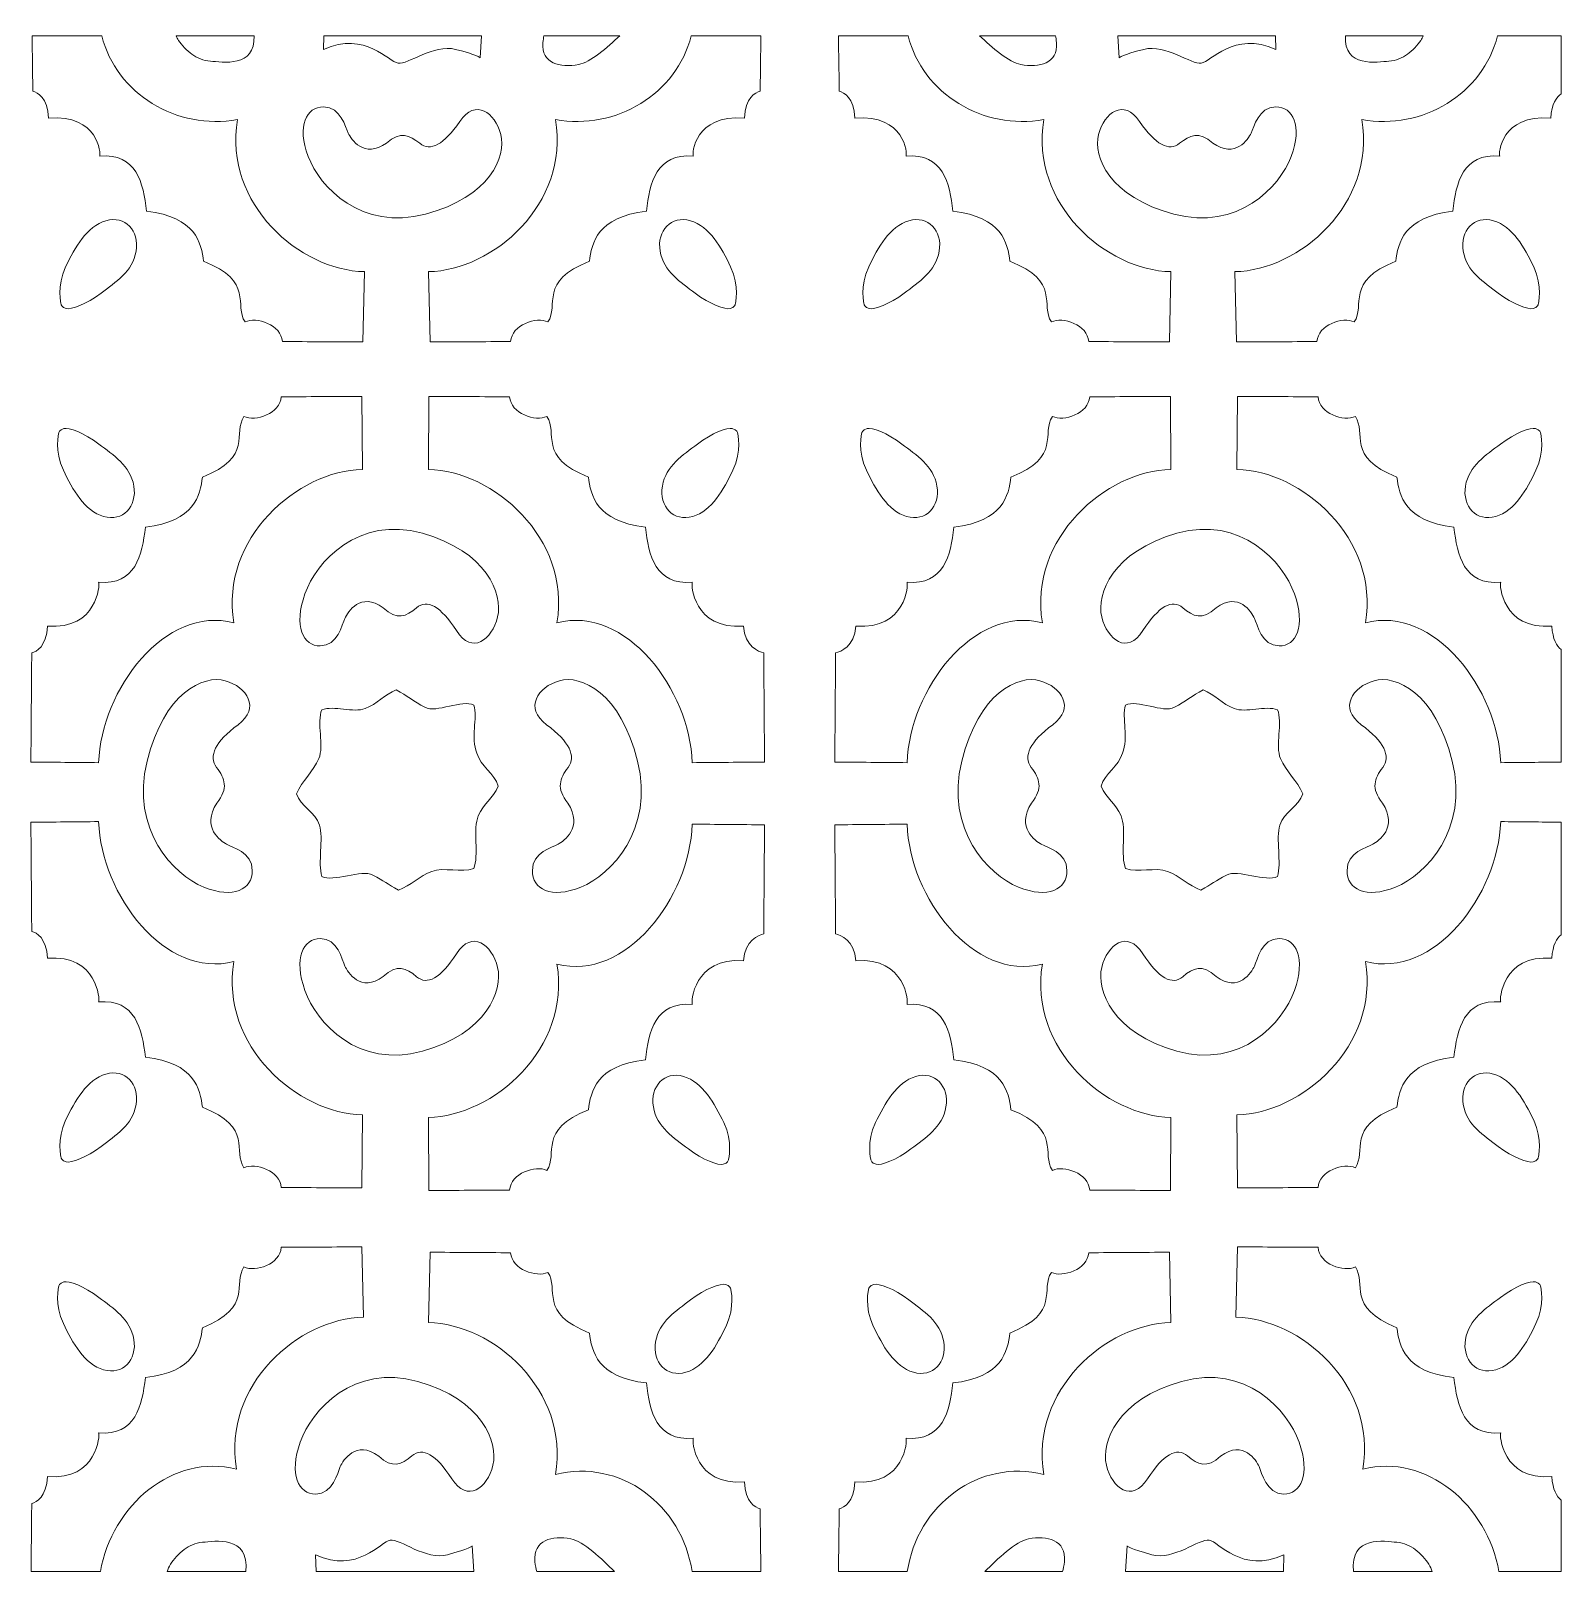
# Model space of a CAD drawing. Header units: millimetres. Extents: x -1200 to 1200, y -592 to 594.
# Drawn here: x 24 to 1200, y -592 to 594 of the extents above; entities that cross this region are included whole.
import ezdxf

# ---------------------------------------------------------------- set-up
doc = ezdxf.new("R2010")
doc.units = ezdxf.units.MM
doc.header["$MEASUREMENT"] = 0
doc.layers.add('Layer 1', color=7, linetype='Continuous')

msp = doc.modelspace()

# ---------------------------------------------------------------- linework, layer by layer
at = {"layer": 'Layer 1', "color": 250, "lineweight": 20}
for points, knots in [([(249.1773, 579.5427), (281.5058, 593.7369), (299.2542, 569.9518), (306.5689, 568.851), (313.8837, 567.7503), (333.855, 583.8173), (350.6464, 579.5427), (367.4379, 575.266), (369.5368, 573.1277), (369.5368, 573.1277), (369.5368, 573.1277), (370.718, 589.9734), (370.718, 589.9734), (370.718, 589.9734), (249.4969, 589.9734), (249.4969, 589.9734), (249.4969, 589.9734), (249.1773, 579.5427), (249.1773, 579.5427)], [0, 0, 0, 0, 0.166666667, 0.166666667, 0.166666667, 0.333333333, 0.333333333, 0.333333333, 0.5, 0.5, 0.5, 0.666666667, 0.666666667, 0.666666667, 0.833333333, 0.833333333, 0.833333333, 1, 1, 1, 1]), ([(980.8683, 579.5427), (948.5399, 593.7369), (930.7913, 569.9518), (923.4765, 568.851), (916.1618, 567.7503), (896.1905, 583.8173), (879.3991, 579.5427), (862.6077, 575.266), (860.5087, 573.1277), (860.5087, 573.1277), (860.5087, 573.1277), (859.3275, 589.9734), (859.3275, 589.9734), (859.3275, 589.9734), (980.5487, 589.9734), (980.5487, 589.9734), (980.5487, 589.9734), (980.8683, 579.5427), (980.8683, 579.5427)], [0, 0, 0, 0, 0.166666667, 0.166666667, 0.166666667, 0.333333333, 0.333333333, 0.333333333, 0.5, 0.5, 0.5, 0.666666667, 0.666666667, 0.666666667, 0.833333333, 0.833333333, 0.833333333, 1, 1, 1, 1]), ([(25.3854, 589.9734), (25.5799, 574.0919), (25.7731, 566.1271), (25.9664, 547.3595), (29.6724, 546.4384), (37.2504, 542.5356), (38.0262, 526.7361), (76.4932, 529.818), (78.4033, 498.8827), (77.3053, 497.5736), (105.7809, 499.9489), (110.791, 476.85), (113.2483, 455.1156), (151.2044, 450.8756), (155.406, 430.6014), (157.097, 416.7544), (196.3819, 401.1223), (180.2347, 383.011), (189.0137, 370.1279), (197.6401, 374.3474), (216.9156, 367.9242), (217.6361, 355.0065), (237.5159, 355.0065), (259.6928, 354.7022), (279.5726, 354.7022), (279.5726, 354.7022), (280.7183, 408.73), (280.7183, 408.73), (231.3164, 409.6389), (172.2661, 460.4419), (183.2106, 525.5495), (136.6454, 517.2133), (89.9675, 545.3534), (78.9392, 589.9734), (78.9392, 589.9734), (25.3854, 589.9734), (25.3854, 589.9734)], [0, 0, 0, 0, 0.083333333, 0.083333333, 0.083333333, 0.166666667, 0.166666667, 0.166666667, 0.25, 0.25, 0.25, 0.333333333, 0.333333333, 0.333333333, 0.416666667, 0.416666667, 0.416666667, 0.5, 0.5, 0.5, 0.583333333, 0.583333333, 0.583333333, 0.666666667, 0.666666667, 0.666666667, 0.75, 0.75, 0.75, 0.833333333, 0.833333333, 0.833333333, 0.916666667, 0.916666667, 0.916666667, 1, 1, 1, 1]), ([(135.9454, 589.9734), (136.4415, 588.8228), (137.0612, 587.6341), (137.835, 586.4396), (140.115, 582.9166), (144.3681, 578.5092), (148.2133, 575.7215), (152.0604, 572.9337), (156.7633, 570.9097), (162.4482, 570.4625), (171.035, 569.7874), (197.3348, 565.2276), (195.8579, 589.9734), (195.8579, 589.9734), (135.9454, 589.9734), (135.9454, 589.9734)], [0, 0, 0, 0, 0.2, 0.2, 0.2, 0.4, 0.4, 0.4, 0.6, 0.6, 0.6, 0.8, 0.8, 0.8, 1, 1, 1, 1]), ([(585.2456, 589.9734), (585.0511, 574.0919), (584.8577, 566.1271), (584.6645, 547.3595), (580.9585, 546.4384), (573.3807, 542.5356), (572.6048, 526.7361), (534.1378, 529.818), (532.2276, 498.8827), (533.3257, 497.5736), (504.85, 499.9489), (499.84, 476.85), (497.3826, 455.1156), (459.4266, 450.8756), (455.2249, 430.6014), (453.534, 416.7544), (414.2491, 401.1223), (430.3961, 383.011), (421.6172, 370.1279), (412.9909, 374.3474), (393.7155, 367.9242), (392.9948, 355.0065), (373.115, 355.0065), (350.9381, 354.7022), (331.0583, 354.7022), (331.0583, 354.7022), (329.9126, 408.73), (329.9126, 408.73), (379.3147, 409.6389), (438.3649, 460.4419), (427.4202, 525.5495), (473.9857, 517.2133), (520.6634, 545.3534), (531.6918, 589.9734), (531.6918, 589.9734), (585.2456, 589.9734), (585.2456, 589.9734)], [0, 0, 0, 0, 0.083333333, 0.083333333, 0.083333333, 0.166666667, 0.166666667, 0.166666667, 0.25, 0.25, 0.25, 0.333333333, 0.333333333, 0.333333333, 0.416666667, 0.416666667, 0.416666667, 0.5, 0.5, 0.5, 0.583333333, 0.583333333, 0.583333333, 0.666666667, 0.666666667, 0.666666667, 0.75, 0.75, 0.75, 0.833333333, 0.833333333, 0.833333333, 0.916666667, 0.916666667, 0.916666667, 1, 1, 1, 1]), ([(476.7812, 589.9734), (467.5566, 581.1269), (454.0252, 569.4838), (445.2603, 567.9156), (430.888, 565.3444), (416.3023, 568.5835), (417.7722, 584.7179), (417.9552, 586.7266), (418.2327, 588.4663), (418.5778, 589.9734), (418.5778, 589.9734), (476.7812, 589.9734), (476.7812, 589.9734)], [0, 0, 0, 0, 0.25, 0.25, 0.25, 0.5, 0.5, 0.5, 0.75, 0.75, 0.75, 1, 1, 1, 1]), ([(644.7999, 589.9734), (644.9944, 574.0919), (645.1877, 566.1271), (645.3809, 547.3595), (649.0869, 546.4384), (656.6648, 542.5356), (657.4408, 526.7361), (695.9077, 529.818), (697.818, 498.8827), (696.7198, 497.5736), (725.1955, 499.9489), (730.2055, 476.85), (732.6628, 455.1156), (770.6189, 450.8756), (774.8206, 430.6014), (776.5115, 416.7544), (815.7964, 401.1223), (799.6493, 383.011), (808.4282, 370.1279), (817.0546, 374.3474), (836.3301, 367.9242), (837.0507, 355.0065), (856.9304, 355.0065), (879.1073, 354.7022), (898.9871, 354.7022), (898.9871, 354.7022), (900.1328, 408.73), (900.1328, 408.73), (850.7309, 409.6389), (791.6807, 460.4419), (802.6252, 525.5495), (756.0598, 517.2133), (709.3821, 545.3534), (698.3537, 589.9734), (698.3537, 589.9734), (644.7999, 589.9734), (644.7999, 589.9734)], [0, 0, 0, 0, 0.083333333, 0.083333333, 0.083333333, 0.166666667, 0.166666667, 0.166666667, 0.25, 0.25, 0.25, 0.333333333, 0.333333333, 0.333333333, 0.416666667, 0.416666667, 0.416666667, 0.5, 0.5, 0.5, 0.583333333, 0.583333333, 0.583333333, 0.666666667, 0.666666667, 0.666666667, 0.75, 0.75, 0.75, 0.833333333, 0.833333333, 0.833333333, 0.916666667, 0.916666667, 0.916666667, 1, 1, 1, 1]), ([(753.2643, 589.9734), (762.4889, 581.1269), (776.0203, 569.4838), (784.7853, 567.9156), (799.1575, 565.3444), (813.7432, 568.5835), (812.2734, 584.7179), (812.0904, 586.7266), (811.8129, 588.4663), (811.4678, 589.9734), (811.4678, 589.9734), (753.2643, 589.9734), (753.2643, 589.9734)], [0, 0, 0, 0, 0.25, 0.25, 0.25, 0.5, 0.5, 0.5, 0.75, 0.75, 0.75, 1, 1, 1, 1]), ([(1199.95, 545.4585), (1196.412, 542.9893), (1192.5606, 537.758), (1192.0192, 526.7361), (1153.5522, 529.818), (1151.6421, 498.8827), (1152.7401, 497.5736), (1124.2645, 499.9489), (1119.2546, 476.85), (1116.7973, 455.1156), (1078.8412, 450.8756), (1074.6394, 430.6014), (1072.9484, 416.7544), (1033.6637, 401.1223), (1049.8107, 383.011), (1041.0318, 370.1279), (1032.4055, 374.3474), (1013.1299, 367.9242), (1012.4094, 355.0065), (992.5297, 355.0065), (970.3526, 354.7022), (950.4728, 354.7022), (950.4728, 354.7022), (949.3271, 408.73), (949.3271, 408.73), (998.7292, 409.6389), (1057.7794, 460.4419), (1046.8348, 525.5495), (1093.4002, 517.2133), (1140.078, 545.3534), (1151.1062, 589.9734), (1151.1062, 589.9734), (1199.95, 589.9734), (1199.95, 589.9734), (1199.95, 589.9734), (1199.95, 545.4585), (1199.95, 545.4585)], [0, 0, 0, 0, 0.083333333, 0.083333333, 0.083333333, 0.166666667, 0.166666667, 0.166666667, 0.25, 0.25, 0.25, 0.333333333, 0.333333333, 0.333333333, 0.416666667, 0.416666667, 0.416666667, 0.5, 0.5, 0.5, 0.583333333, 0.583333333, 0.583333333, 0.666666667, 0.666666667, 0.666666667, 0.75, 0.75, 0.75, 0.833333333, 0.833333333, 0.833333333, 0.916666667, 0.916666667, 0.916666667, 1, 1, 1, 1]), ([(1094.1002, 589.9734), (1093.604, 588.8228), (1092.9844, 587.6341), (1092.2106, 586.4396), (1089.9306, 582.9166), (1085.6775, 578.5092), (1081.8323, 575.7215), (1077.9852, 572.9337), (1073.2821, 570.9097), (1067.5973, 570.4625), (1059.0105, 569.7874), (1032.7106, 565.2276), (1034.1876, 589.9734), (1034.1876, 589.9734), (1094.1002, 589.9734), (1094.1002, 589.9734)], [0, 0, 0, 0, 0.2, 0.2, 0.2, 0.4, 0.4, 0.4, 0.6, 0.6, 0.6, 0.8, 0.8, 0.8, 1, 1, 1, 1]), ([(268.2163, 515.1561), (266.0202, 519.6308), (262.6268, 535.2138), (249.3202, 535.2914), (236.0136, 535.3691), (228.6855, 520.7501), (237.4701, 497.2571), (246.2548, 473.7661), (278.4345, 439.843), (327.7184, 452.9548), (377.0022, 466.0686), (389.8741, 497.3346), (385.4818, 514.1144), (381.0894, 530.8942), (365.9432, 542.0025), (353.8663, 524.1056), (341.7894, 506.2065), (331.3176, 500.8475), (323.2727, 507.3258), (315.2278, 513.804), (308.2351, 516.8491), (297.7119, 507.5361), (280.1427, 495.231), (270.4125, 510.6814), (268.2163, 515.1561)], [0, 0, 0, 0, 0.125, 0.125, 0.125, 0.25, 0.25, 0.25, 0.375, 0.375, 0.375, 0.5, 0.5, 0.5, 0.625, 0.625, 0.625, 0.75, 0.75, 0.75, 0.875, 0.875, 0.875, 1, 1, 1, 1]), ([(961.8291, 515.1561), (964.0254, 519.6308), (967.4187, 535.2138), (980.7252, 535.2914), (994.0318, 535.3691), (1001.3599, 520.7501), (992.5753, 497.2571), (983.7907, 473.7661), (951.6109, 439.843), (902.3272, 452.9548), (853.0432, 466.0686), (840.1715, 497.3346), (844.5636, 514.1144), (848.956, 530.8942), (864.1022, 542.0025), (876.1791, 524.1056), (888.2562, 506.2065), (898.728, 500.8475), (906.7729, 507.3258), (914.8178, 513.804), (921.8104, 516.8491), (932.3336, 507.5361), (949.9029, 495.231), (959.633, 510.6814), (961.8291, 515.1561)], [0, 0, 0, 0, 0.125, 0.125, 0.125, 0.25, 0.25, 0.25, 0.375, 0.375, 0.375, 0.5, 0.5, 0.5, 0.625, 0.625, 0.625, 0.75, 0.75, 0.75, 0.875, 0.875, 0.875, 1, 1, 1, 1]), ([(47.6095, 383.7196), (47.6095, 383.7196), (44.0409, 397.5789), (51.1783, 412.394), (58.3159, 427.2091), (67.3311, 443.5784), (82.0523, 447.8795), (96.7734, 452.1807), (107.9961, 440.28), (105.3196, 424.5092), (102.6431, 408.7382), (89.5539, 400.7956), (78.4014, 392.1933), (67.2492, 383.591), (55.1932, 379.4185), (51.6244, 380.3743), (48.0557, 381.3301), (47.6095, 383.7196), (47.6095, 383.7196)], [0, 0, 0, 0, 0.166666667, 0.166666667, 0.166666667, 0.333333333, 0.333333333, 0.333333333, 0.5, 0.5, 0.5, 0.666666667, 0.666666667, 0.666666667, 0.833333333, 0.833333333, 0.833333333, 1, 1, 1, 1]), ([(565.5434, 383.7196), (565.5434, 383.7196), (569.1122, 397.5789), (561.9748, 412.394), (554.8373, 427.2091), (545.822, 443.5784), (531.1008, 447.8795), (516.3798, 452.1807), (505.1568, 440.28), (507.8335, 424.5092), (510.51, 408.7382), (523.5993, 400.7956), (534.7515, 392.1933), (545.904, 383.591), (557.96, 379.4185), (561.5287, 380.3743), (565.0975, 381.3301), (565.5434, 383.7196), (565.5434, 383.7196)], [0, 0, 0, 0, 0.166666667, 0.166666667, 0.166666667, 0.333333333, 0.333333333, 0.333333333, 0.5, 0.5, 0.5, 0.666666667, 0.666666667, 0.666666667, 0.833333333, 0.833333333, 0.833333333, 1, 1, 1, 1]), ([(664.502, 383.7196), (664.502, 383.7196), (660.9333, 397.5789), (668.0708, 412.394), (675.2082, 427.2091), (684.2235, 443.5784), (698.9446, 447.8795), (713.6656, 452.1807), (724.8886, 440.28), (722.2121, 424.5092), (719.5354, 408.7382), (706.4462, 400.7956), (695.2939, 392.1933), (684.1415, 383.591), (672.0856, 379.4185), (668.5169, 380.3743), (664.9481, 381.3301), (664.502, 383.7196), (664.502, 383.7196)], [0, 0, 0, 0, 0.166666667, 0.166666667, 0.166666667, 0.333333333, 0.333333333, 0.333333333, 0.5, 0.5, 0.5, 0.666666667, 0.666666667, 0.666666667, 0.833333333, 0.833333333, 0.833333333, 1, 1, 1, 1]), ([(1182.4359, 383.7196), (1182.4359, 383.7196), (1186.0047, 397.5789), (1178.8671, 412.394), (1171.7296, 427.2091), (1162.7144, 443.5784), (1147.9933, 447.8795), (1133.2722, 452.1807), (1122.0493, 440.28), (1124.7258, 424.5092), (1127.4024, 408.7382), (1140.4917, 400.7956), (1151.644, 392.1933), (1162.7963, 383.591), (1174.8522, 379.4185), (1178.421, 380.3743), (1181.9898, 381.3301), (1182.4359, 383.7196), (1182.4359, 383.7196)], [0, 0, 0, 0, 0.166666667, 0.166666667, 0.166666667, 0.333333333, 0.333333333, 0.333333333, 0.5, 0.5, 0.5, 0.666666667, 0.666666667, 0.666666667, 0.833333333, 0.833333333, 0.833333333, 1, 1, 1, 1]), ([(24.4565, 31.9584), (24.6815, 53.6152), (24.9045, 94.1699), (25.1277, 115.8289), (28.8337, 116.75), (36.4114, 120.6528), (37.1875, 136.4523), (75.6544, 133.3704), (77.5646, 168.7334), (76.4666, 170.0426), (104.9422, 167.6674), (109.9521, 190.7661), (112.4096, 212.5006), (150.3655, 216.7405), (154.5673, 237.0148), (156.2583, 250.8618), (195.543, 266.4938), (179.396, 284.6052), (188.1748, 297.4883), (196.8012, 293.2688), (216.0766, 299.6919), (216.7972, 312.6097), (236.677, 312.6097), (258.8541, 312.914), (278.7339, 312.914), (278.7339, 312.914), (279.1056, 256.7866), (279.1056, 256.7866), (229.7036, 255.8778), (169.4676, 204.025), (180.4121, 138.9174), (127.5004, 152.7543), (78.5521, 87.7692), (76.4666, 31.4723), (59.1299, 31.6336), (41.7932, 31.795), (24.4565, 31.9584)], [0, 0, 0, 0, 0.083333333, 0.083333333, 0.083333333, 0.166666667, 0.166666667, 0.166666667, 0.25, 0.25, 0.25, 0.333333333, 0.333333333, 0.333333333, 0.416666667, 0.416666667, 0.416666667, 0.5, 0.5, 0.5, 0.583333333, 0.583333333, 0.583333333, 0.666666667, 0.666666667, 0.666666667, 0.75, 0.75, 0.75, 0.833333333, 0.833333333, 0.833333333, 0.916666667, 0.916666667, 0.916666667, 1, 1, 1, 1]), ([(588.0656, 31.9584), (587.8406, 53.6152), (587.6176, 94.1699), (587.3945, 115.8289), (583.6884, 116.75), (572.6067, 120.6528), (571.8307, 136.4523), (533.3638, 133.3704), (531.4536, 168.7334), (532.5516, 170.0426), (504.0761, 167.6674), (499.066, 190.7661), (496.6086, 212.5006), (458.6525, 216.7405), (454.4509, 237.0148), (452.7599, 250.8618), (413.4752, 266.4938), (429.6222, 284.6052), (420.8433, 297.4883), (412.2168, 293.2688), (392.9414, 299.6919), (392.2208, 312.6097), (372.341, 312.6097), (350.1641, 312.914), (330.2844, 312.914), (330.2844, 312.914), (329.9126, 256.7866), (329.9126, 256.7866), (379.3147, 255.8778), (439.5507, 204.025), (428.6061, 138.9174), (481.5177, 152.7543), (530.466, 87.7692), (532.5516, 31.4723), (549.8883, 31.6336), (570.7289, 31.795), (588.0656, 31.9584)], [0, 0, 0, 0, 0.083333333, 0.083333333, 0.083333333, 0.166666667, 0.166666667, 0.166666667, 0.25, 0.25, 0.25, 0.333333333, 0.333333333, 0.333333333, 0.416666667, 0.416666667, 0.416666667, 0.5, 0.5, 0.5, 0.583333333, 0.583333333, 0.583333333, 0.666666667, 0.666666667, 0.666666667, 0.75, 0.75, 0.75, 0.833333333, 0.833333333, 0.833333333, 0.916666667, 0.916666667, 0.916666667, 1, 1, 1, 1]), ([(641.98, 31.9584), (642.205, 53.6152), (642.428, 94.1699), (642.651, 115.8289), (646.357, 116.75), (657.4388, 120.6528), (658.2147, 136.4523), (696.6818, 133.3704), (698.5919, 168.7334), (697.4939, 170.0426), (725.9696, 167.6674), (730.9795, 190.7661), (733.4368, 212.5006), (771.3929, 216.7405), (775.5947, 237.0148), (777.2856, 250.8618), (816.5704, 266.4938), (800.4234, 284.6052), (809.2022, 297.4883), (817.8286, 293.2688), (837.1041, 299.6919), (837.8246, 312.6097), (857.7044, 312.6097), (879.8814, 312.914), (899.7612, 312.914), (899.7612, 312.914), (900.1328, 256.7866), (900.1328, 256.7866), (850.7309, 255.8778), (790.4949, 204.025), (801.4394, 138.9174), (748.5277, 152.7543), (699.5794, 87.7692), (697.4939, 31.4723), (680.1571, 31.6336), (659.3166, 31.795), (641.98, 31.9584)], [0, 0, 0, 0, 0.083333333, 0.083333333, 0.083333333, 0.166666667, 0.166666667, 0.166666667, 0.25, 0.25, 0.25, 0.333333333, 0.333333333, 0.333333333, 0.416666667, 0.416666667, 0.416666667, 0.5, 0.5, 0.5, 0.583333333, 0.583333333, 0.583333333, 0.666666667, 0.666666667, 0.666666667, 0.75, 0.75, 0.75, 0.833333333, 0.833333333, 0.833333333, 0.916666667, 0.916666667, 0.916666667, 1, 1, 1, 1]), ([(1199.95, 118.3649), (1196.6655, 121.0576), (1193.3568, 126.2973), (1192.8582, 136.4523), (1154.3911, 133.3704), (1152.481, 168.7334), (1153.579, 170.0426), (1125.1033, 167.6674), (1120.0933, 190.7661), (1117.636, 212.5006), (1079.6799, 216.7405), (1075.4783, 237.0148), (1073.7874, 250.8618), (1034.5024, 266.4938), (1050.6495, 284.6052), (1041.8706, 297.4883), (1033.2442, 293.2688), (1013.9688, 299.6919), (1013.2482, 312.6097), (993.3684, 312.6097), (971.1915, 312.914), (951.3117, 312.914), (951.3117, 312.914), (950.94, 256.7866), (950.94, 256.7866), (1000.3419, 255.8778), (1060.5779, 204.025), (1049.6334, 138.9174), (1102.5451, 152.7543), (1151.4934, 87.7692), (1153.579, 31.4723), (1169.036, 31.6161), (1184.493, 31.7601), (1199.95, 31.9054), (1199.95, 31.9054), (1199.95, 118.3649), (1199.95, 118.3649)], [0, 0, 0, 0, 0.083333333, 0.083333333, 0.083333333, 0.166666667, 0.166666667, 0.166666667, 0.25, 0.25, 0.25, 0.333333333, 0.333333333, 0.333333333, 0.416666667, 0.416666667, 0.416666667, 0.5, 0.5, 0.5, 0.583333333, 0.583333333, 0.583333333, 0.666666667, 0.666666667, 0.666666667, 0.75, 0.75, 0.75, 0.833333333, 0.833333333, 0.833333333, 0.916666667, 0.916666667, 0.916666667, 1, 1, 1, 1]), ([(45.8576, 284.791), (45.8576, 284.791), (42.2889, 270.9318), (49.4264, 256.1167), (56.5638, 241.3017), (65.5792, 224.9323), (80.3002, 220.6311), (95.0213, 216.33), (106.2442, 228.2307), (103.5677, 244.0016), (100.891, 259.7725), (87.8018, 267.7151), (76.6495, 276.3174), (65.4972, 284.9198), (53.4413, 289.0922), (49.8725, 288.1364), (46.3037, 287.1806), (45.8576, 284.791), (45.8576, 284.791)], [0, 0, 0, 0, 0.166666667, 0.166666667, 0.166666667, 0.333333333, 0.333333333, 0.333333333, 0.5, 0.5, 0.5, 0.666666667, 0.666666667, 0.666666667, 0.833333333, 0.833333333, 0.833333333, 1, 1, 1, 1]), ([(567.2955, 284.791), (567.2955, 284.791), (570.8642, 270.9318), (563.7267, 256.1167), (556.5892, 241.3017), (547.5739, 224.9323), (532.8528, 220.6311), (518.1317, 216.33), (506.9089, 228.2307), (509.5854, 244.0016), (512.2619, 259.7725), (525.3512, 267.7151), (536.5036, 276.3174), (547.6559, 284.9198), (559.7119, 289.0922), (563.2807, 288.1364), (566.8493, 287.1806), (567.2955, 284.791), (567.2955, 284.791)], [0, 0, 0, 0, 0.166666667, 0.166666667, 0.166666667, 0.333333333, 0.333333333, 0.333333333, 0.5, 0.5, 0.5, 0.666666667, 0.666666667, 0.666666667, 0.833333333, 0.833333333, 0.833333333, 1, 1, 1, 1]), ([(662.75, 284.791), (662.75, 284.791), (659.1812, 270.9318), (666.3188, 256.1167), (673.4563, 241.3017), (682.4715, 224.9323), (697.1927, 220.6311), (711.9137, 216.33), (723.1366, 228.2307), (720.46, 244.0016), (717.7835, 259.7725), (704.6943, 267.7151), (693.5419, 276.3174), (682.3896, 284.9198), (670.3337, 289.0922), (666.7649, 288.1364), (663.1961, 287.1806), (662.75, 284.791), (662.75, 284.791)], [0, 0, 0, 0, 0.166666667, 0.166666667, 0.166666667, 0.333333333, 0.333333333, 0.333333333, 0.5, 0.5, 0.5, 0.666666667, 0.666666667, 0.666666667, 0.833333333, 0.833333333, 0.833333333, 1, 1, 1, 1]), ([(1184.1878, 284.791), (1184.1878, 284.791), (1187.7566, 270.9318), (1180.6192, 256.1167), (1173.4816, 241.3017), (1164.4663, 224.9323), (1149.7452, 220.6311), (1135.0242, 216.33), (1123.8012, 228.2307), (1126.4779, 244.0016), (1129.1544, 259.7725), (1142.2436, 267.7151), (1153.3959, 276.3174), (1164.5483, 284.9198), (1176.6043, 289.0922), (1180.173, 288.1364), (1183.7418, 287.1806), (1184.1878, 284.791), (1184.1878, 284.791)], [0, 0, 0, 0, 0.166666667, 0.166666667, 0.166666667, 0.333333333, 0.333333333, 0.333333333, 0.5, 0.5, 0.5, 0.666666667, 0.666666667, 0.666666667, 0.833333333, 0.833333333, 0.833333333, 1, 1, 1, 1]), ([(265.7038, 142.3322), (263.5075, 137.6266), (260.1142, 121.239), (246.8076, 121.1573), (233.501, 121.0756), (226.1729, 136.4503), (234.9576, 161.1543), (243.7422, 185.8584), (275.9219, 221.5338), (325.2057, 207.7441), (374.4896, 193.9542), (387.3615, 161.0726), (382.9692, 143.4269), (378.5769, 125.7811), (363.4306, 114.099), (351.3538, 132.9212), (339.2767, 151.7433), (328.805, 157.3802), (320.7602, 150.5669), (312.715, 143.7536), (305.7225, 140.5513), (295.1993, 150.3464), (277.6299, 163.2865), (267.8998, 147.0377), (265.7038, 142.3322)], [0, 0, 0, 0, 0.125, 0.125, 0.125, 0.25, 0.25, 0.25, 0.375, 0.375, 0.375, 0.5, 0.5, 0.5, 0.625, 0.625, 0.625, 0.75, 0.75, 0.75, 0.875, 0.875, 0.875, 1, 1, 1, 1]), ([(964.3419, 142.3322), (966.5379, 137.6266), (969.9314, 121.239), (983.2379, 121.1573), (996.5445, 121.0756), (1003.8726, 136.4503), (995.088, 161.1543), (986.3034, 185.8584), (954.1237, 221.5338), (904.8398, 207.7441), (855.556, 193.9542), (842.6841, 161.0726), (847.0764, 143.4269), (851.4687, 125.7811), (866.6148, 114.099), (878.6919, 132.9212), (890.7688, 151.7433), (901.2405, 157.3802), (909.2855, 150.5669), (917.3304, 143.7536), (924.323, 140.5513), (934.8463, 150.3464), (952.4155, 163.2865), (962.1456, 147.0377), (964.3419, 142.3322)], [0, 0, 0, 0, 0.125, 0.125, 0.125, 0.25, 0.25, 0.25, 0.375, 0.375, 0.375, 0.5, 0.5, 0.5, 0.625, 0.625, 0.625, 0.75, 0.75, 0.75, 0.875, 0.875, 0.875, 1, 1, 1, 1]), ([(174.7882, -31.1783), (179.1806, -33.5311), (194.4774, -37.1664), (194.5537, -51.422), (194.6298, -65.6774), (180.2786, -73.5281), (157.2191, -64.1171), (134.1594, -54.706), (100.8588, -20.2314), (113.7307, 32.567), (126.6026, 85.3654), (157.2953, 99.1552), (173.7665, 94.4497), (190.2375, 89.7442), (201.1421, 73.5178), (183.5729, 60.5797), (166.0037, 47.6415), (160.7419, 36.423), (167.1017, 27.8043), (173.4614, 19.1856), (176.4507, 11.6944), (167.3075, 0.4207), (155.2288, -18.4015), (170.3959, -28.8256), (174.7882, -31.1783)], [0, 0, 0, 0, 0.125, 0.125, 0.125, 0.25, 0.25, 0.25, 0.375, 0.375, 0.375, 0.5, 0.5, 0.5, 0.625, 0.625, 0.625, 0.75, 0.75, 0.75, 0.875, 0.875, 0.875, 1, 1, 1, 1]), ([(429.4431, -31.1783), (425.0507, -33.5311), (409.7539, -37.1664), (409.6776, -51.422), (409.6013, -65.6774), (423.9525, -73.5281), (447.0123, -64.1171), (470.0719, -54.706), (503.3726, -20.2314), (490.5007, 32.567), (477.6288, 85.3654), (446.936, 99.1552), (430.4648, 94.4497), (413.9936, 89.7442), (403.0891, 73.5178), (420.6584, 60.5797), (438.2276, 47.6415), (443.4892, 36.423), (437.1295, 27.8043), (430.7698, 19.1856), (427.7806, 11.6944), (436.9236, 0.4207), (449.0026, -18.4015), (433.8352, -28.8256), (429.4431, -31.1783)], [0, 0, 0, 0, 0.125, 0.125, 0.125, 0.25, 0.25, 0.25, 0.375, 0.375, 0.375, 0.5, 0.5, 0.5, 0.625, 0.625, 0.625, 0.75, 0.75, 0.75, 0.875, 0.875, 0.875, 1, 1, 1, 1]), ([(800.6025, -31.1783), (804.9949, -33.5311), (820.2916, -37.1664), (820.3679, -51.422), (820.4441, -65.6774), (806.0929, -73.5281), (783.0334, -64.1171), (759.9737, -54.706), (726.673, -20.2314), (739.5449, 32.567), (752.4168, 85.3654), (783.1095, 99.1552), (799.5807, 94.4497), (816.0518, 89.7442), (826.9563, 73.5178), (809.3872, 60.5797), (791.8178, 47.6415), (786.5562, 36.423), (792.9159, 27.8043), (799.2757, 19.1856), (802.2649, 11.6944), (793.1218, 0.4207), (781.0431, -18.4015), (796.2102, -28.8256), (800.6025, -31.1783)], [0, 0, 0, 0, 0.125, 0.125, 0.125, 0.25, 0.25, 0.25, 0.375, 0.375, 0.375, 0.5, 0.5, 0.5, 0.625, 0.625, 0.625, 0.75, 0.75, 0.75, 0.875, 0.875, 0.875, 1, 1, 1, 1]), ([(1055.2572, -31.1783), (1050.8649, -33.5311), (1035.5681, -37.1664), (1035.4919, -51.422), (1035.4156, -65.6774), (1049.7668, -73.5281), (1072.8265, -64.1171), (1095.8861, -54.706), (1129.1869, -20.2314), (1116.315, 32.567), (1103.4431, 85.3654), (1072.7503, 99.1552), (1056.2791, 94.4497), (1039.8079, 89.7442), (1028.9033, 73.5178), (1046.4727, 60.5797), (1064.0419, 47.6415), (1069.3035, 36.423), (1062.9437, 27.8043), (1056.5841, 19.1856), (1053.5949, 11.6944), (1062.7379, 0.4207), (1074.8168, -18.4015), (1059.6495, -28.8256), (1055.2572, -31.1783)], [0, 0, 0, 0, 0.125, 0.125, 0.125, 0.25, 0.25, 0.25, 0.375, 0.375, 0.375, 0.5, 0.5, 0.5, 0.625, 0.625, 0.625, 0.75, 0.75, 0.75, 0.875, 0.875, 0.875, 1, 1, 1, 1]), ([(228.5388, 7.6465), (232.8052, 17.3005), (241.3726, 25.041), (245.6389, 34.6951), (249.9036, 44.3492), (243.7326, 62.4871), (247.9992, 72.1413), (257.1212, 75.6357), (272.2312, 69.5598), (281.3512, 73.0542), (290.4733, 76.5507), (296.0477, 83.946), (305.1676, 87.4404), (313.7998, 82.7308), (318.4915, 78.7339), (327.1217, 74.0243), (335.7538, 69.3147), (356.0624, 80.4169), (364.6965, 75.7072), (367.781, 65.5507), (362.1725, 50.7744), (366.9802, 38.7737), (370.0667, 28.6151), (380.4109, 23.5215), (383.4973, 13.365), (379.2288, 3.7109), (372.3849, 0.2736), (368.1165, -9.3805), (363.852, -19.0346), (368.8752, -40.2462), (364.6088, -49.9004), (355.4887, -53.3968), (341.5244, -48.5483), (332.4042, -52.0449), (323.2822, -55.5392), (315.9865, -62.9346), (306.8664, -66.4311), (298.2361, -61.7214), (295.8379, -59.5688), (287.2077, -54.8571), (278.5757, -50.1475), (256.5454, -60.6349), (247.9113, -55.9253), (244.8288, -45.7687), (249.2879, -26.6893), (246.2014, -16.5327), (243.1149, -6.3762), (231.6251, -2.5121), (228.5388, 7.6465)], [0, 0, 0, 0, 0.0625, 0.0625, 0.0625, 0.125, 0.125, 0.125, 0.1875, 0.1875, 0.1875, 0.25, 0.25, 0.25, 0.3125, 0.3125, 0.3125, 0.375, 0.375, 0.375, 0.4375, 0.4375, 0.4375, 0.5, 0.5, 0.5, 0.5625, 0.5625, 0.5625, 0.625, 0.625, 0.625, 0.6875, 0.6875, 0.6875, 0.75, 0.75, 0.75, 0.8125, 0.8125, 0.8125, 0.875, 0.875, 0.875, 0.9375, 0.9375, 0.9375, 1, 1, 1, 1]), ([(1001.5068, 7.6465), (997.2402, 17.3005), (988.6731, 25.041), (984.4065, 34.6951), (980.142, 44.3492), (986.3128, 62.4871), (982.0465, 72.1413), (972.9244, 75.6357), (957.8143, 69.5598), (948.6943, 73.0542), (939.5722, 76.5507), (933.9979, 83.946), (924.8778, 87.4404), (916.2456, 82.7308), (911.5541, 78.7339), (902.9239, 74.0243), (894.2917, 69.3147), (873.983, 80.4169), (865.3491, 75.7072), (862.2644, 65.5507), (867.8732, 50.7744), (863.0652, 38.7737), (859.9787, 28.6151), (849.6348, 23.5215), (846.5483, 13.365), (850.8166, 3.7109), (857.6606, 0.2736), (861.929, -9.3805), (866.1936, -19.0346), (861.1702, -40.2462), (865.4368, -49.9004), (874.5569, -53.3968), (888.5211, -48.5483), (897.6413, -52.0449), (906.7634, -55.5392), (914.0591, -62.9346), (923.1792, -66.4311), (931.8094, -61.7214), (934.2076, -59.5688), (942.8379, -54.8571), (951.47, -50.1475), (973.5, -60.6349), (982.1341, -55.9253), (985.2167, -45.7687), (980.7577, -26.6893), (983.8442, -16.5327), (986.9306, -6.3762), (998.4204, -2.5121), (1001.5068, 7.6465)], [0, 0, 0, 0, 0.0625, 0.0625, 0.0625, 0.125, 0.125, 0.125, 0.1875, 0.1875, 0.1875, 0.25, 0.25, 0.25, 0.3125, 0.3125, 0.3125, 0.375, 0.375, 0.375, 0.4375, 0.4375, 0.4375, 0.5, 0.5, 0.5, 0.5625, 0.5625, 0.5625, 0.625, 0.625, 0.625, 0.6875, 0.6875, 0.6875, 0.75, 0.75, 0.75, 0.8125, 0.8125, 0.8125, 0.875, 0.875, 0.875, 0.9375, 0.9375, 0.9375, 1, 1, 1, 1]), ([(24.4565, -14.3045), (24.6815, -35.9614), (24.9045, -76.5161), (25.1277, -98.1751), (28.8337, -99.0962), (36.4114, -102.999), (37.1875, -118.7985), (75.6544, -115.7166), (77.5646, -151.0796), (76.4666, -152.3887), (104.9422, -150.0135), (109.9521, -173.1123), (112.4096, -194.8468), (150.3655, -199.0867), (154.5673, -219.361), (156.2583, -233.2079), (195.543, -248.84), (179.396, -266.9514), (188.1748, -279.8345), (196.8012, -275.615), (216.0766, -282.0381), (216.7972, -294.9559), (236.677, -294.9559), (258.8541, -295.2602), (278.7339, -295.2602), (278.7339, -295.2602), (279.1056, -239.1328), (279.1056, -239.1328), (229.7036, -238.2239), (169.4676, -186.3712), (180.4121, -121.2636), (127.5004, -135.1004), (78.5521, -70.1154), (76.4666, -13.8185), (59.1299, -13.9798), (41.7932, -14.1412), (24.4565, -14.3045)], [0, 0, 0, 0, 0.083333333, 0.083333333, 0.083333333, 0.166666667, 0.166666667, 0.166666667, 0.25, 0.25, 0.25, 0.333333333, 0.333333333, 0.333333333, 0.416666667, 0.416666667, 0.416666667, 0.5, 0.5, 0.5, 0.583333333, 0.583333333, 0.583333333, 0.666666667, 0.666666667, 0.666666667, 0.75, 0.75, 0.75, 0.833333333, 0.833333333, 0.833333333, 0.916666667, 0.916666667, 0.916666667, 1, 1, 1, 1]), ([(588.0656, -16.2509), (587.8406, -37.9078), (587.6176, -78.4624), (587.3945, -100.1213), (583.6884, -101.0424), (572.6067, -104.9453), (571.8307, -120.7449), (533.3638, -117.663), (531.4536, -153.026), (532.5516, -154.3351), (504.0761, -151.9598), (499.066, -175.0587), (496.6086, -196.7932), (458.6525, -201.0331), (454.4509, -221.3073), (452.7599, -235.1543), (413.4752, -250.7863), (429.6222, -268.8977), (420.8433, -281.7807), (412.2168, -277.5613), (392.9414, -283.9844), (392.2208, -296.9022), (372.341, -296.9022), (350.1641, -297.2065), (330.2844, -297.2065), (330.2844, -297.2065), (329.9126, -241.0792), (329.9126, -241.0792), (379.3147, -240.1703), (439.5507, -188.3174), (428.6061, -123.21), (481.5177, -137.0467), (530.466, -72.0617), (532.5516, -15.7648), (549.8883, -15.9262), (570.7289, -16.0875), (588.0656, -16.2509)], [0, 0, 0, 0, 0.083333333, 0.083333333, 0.083333333, 0.166666667, 0.166666667, 0.166666667, 0.25, 0.25, 0.25, 0.333333333, 0.333333333, 0.333333333, 0.416666667, 0.416666667, 0.416666667, 0.5, 0.5, 0.5, 0.583333333, 0.583333333, 0.583333333, 0.666666667, 0.666666667, 0.666666667, 0.75, 0.75, 0.75, 0.833333333, 0.833333333, 0.833333333, 0.916666667, 0.916666667, 0.916666667, 1, 1, 1, 1]), ([(641.98, -16.2509), (642.205, -37.9078), (642.428, -78.4624), (642.651, -100.1213), (646.357, -101.0424), (657.4388, -104.9453), (658.2147, -120.7449), (696.6818, -117.663), (698.5919, -153.026), (697.4939, -154.3351), (725.9696, -151.9598), (730.9795, -175.0587), (733.4368, -196.7932), (771.3929, -201.0331), (775.5947, -221.3073), (777.2856, -235.1543), (816.5704, -250.7863), (800.4234, -268.8977), (809.2022, -281.7807), (817.8286, -277.5613), (837.1041, -283.9844), (837.8246, -296.9022), (857.7044, -296.9022), (879.8814, -297.2065), (899.7612, -297.2065), (899.7612, -297.2065), (900.1328, -241.0792), (900.1328, -241.0792), (850.7309, -240.1703), (790.4949, -188.3174), (801.4394, -123.21), (748.5277, -137.0467), (699.5794, -72.0617), (697.4939, -15.7648), (680.1571, -15.9262), (659.3166, -16.0875), (641.98, -16.2509)], [0, 0, 0, 0, 0.083333333, 0.083333333, 0.083333333, 0.166666667, 0.166666667, 0.166666667, 0.25, 0.25, 0.25, 0.333333333, 0.333333333, 0.333333333, 0.416666667, 0.416666667, 0.416666667, 0.5, 0.5, 0.5, 0.583333333, 0.583333333, 0.583333333, 0.666666667, 0.666666667, 0.666666667, 0.75, 0.75, 0.75, 0.833333333, 0.833333333, 0.833333333, 0.916666667, 0.916666667, 0.916666667, 1, 1, 1, 1]), ([(1199.95, -100.7111), (1196.6655, -103.4038), (1193.3568, -108.6435), (1192.8582, -118.7985), (1154.3911, -115.7166), (1152.481, -151.0796), (1153.579, -152.3887), (1125.1033, -150.0135), (1120.0933, -173.1123), (1117.636, -194.8468), (1079.6799, -199.0867), (1075.4783, -219.361), (1073.7874, -233.2079), (1034.5024, -248.84), (1050.6495, -266.9514), (1041.8706, -279.8345), (1033.2442, -275.615), (1013.9688, -282.0381), (1013.2482, -294.9559), (993.3684, -294.9559), (971.1915, -295.2602), (951.3117, -295.2602), (951.3117, -295.2602), (950.94, -239.1328), (950.94, -239.1328), (1000.3419, -238.2239), (1060.5779, -186.3712), (1049.6334, -121.2636), (1102.5451, -135.1004), (1151.4934, -70.1154), (1153.579, -13.8185), (1169.036, -13.9623), (1184.493, -14.1062), (1199.95, -14.2515), (1199.95, -14.2515), (1199.95, -100.7111), (1199.95, -100.7111)], [0, 0, 0, 0, 0.083333333, 0.083333333, 0.083333333, 0.166666667, 0.166666667, 0.166666667, 0.25, 0.25, 0.25, 0.333333333, 0.333333333, 0.333333333, 0.416666667, 0.416666667, 0.416666667, 0.5, 0.5, 0.5, 0.583333333, 0.583333333, 0.583333333, 0.666666667, 0.666666667, 0.666666667, 0.75, 0.75, 0.75, 0.833333333, 0.833333333, 0.833333333, 0.916666667, 0.916666667, 0.916666667, 1, 1, 1, 1]), ([(265.7038, -124.7662), (263.5075, -120.0607), (260.1142, -103.673), (246.8076, -103.5913), (233.501, -103.5096), (226.1729, -118.8843), (234.9576, -143.5884), (243.7422, -168.2924), (275.9219, -203.9679), (325.2057, -190.178), (374.4896, -176.3882), (387.3615, -143.5066), (382.9692, -125.8609), (378.5769, -108.2152), (363.4306, -96.533), (351.3538, -115.3551), (339.2767, -134.1773), (328.805, -139.8141), (320.7602, -133.0009), (312.715, -126.1877), (305.7225, -122.9852), (295.1993, -132.7803), (277.6299, -145.7205), (267.8998, -129.4717), (265.7038, -124.7662)], [0, 0, 0, 0, 0.125, 0.125, 0.125, 0.25, 0.25, 0.25, 0.375, 0.375, 0.375, 0.5, 0.5, 0.5, 0.625, 0.625, 0.625, 0.75, 0.75, 0.75, 0.875, 0.875, 0.875, 1, 1, 1, 1]), ([(964.3419, -124.7662), (966.5379, -120.0607), (969.9314, -103.673), (983.2379, -103.5913), (996.5445, -103.5096), (1003.8726, -118.8843), (995.088, -143.5884), (986.3034, -168.2924), (954.1237, -203.9679), (904.8398, -190.178), (855.556, -176.3882), (842.6841, -143.5066), (847.0764, -125.8609), (851.4687, -108.2152), (866.6148, -96.533), (878.6919, -115.3551), (890.7688, -134.1773), (901.2405, -139.8141), (909.2855, -133.0009), (917.3304, -126.1877), (924.323, -122.9852), (934.8463, -132.7803), (952.4155, -145.7205), (962.1456, -129.4717), (964.3419, -124.7662)], [0, 0, 0, 0, 0.125, 0.125, 0.125, 0.25, 0.25, 0.25, 0.375, 0.375, 0.375, 0.5, 0.5, 0.5, 0.625, 0.625, 0.625, 0.75, 0.75, 0.75, 0.875, 0.875, 0.875, 1, 1, 1, 1]), ([(47.6095, -271.9184), (47.6095, -271.9184), (44.0409, -258.0591), (51.1783, -243.244), (58.3159, -228.4289), (67.3311, -212.0596), (82.0523, -207.7585), (96.7734, -203.4573), (107.9961, -215.358), (105.3196, -231.1289), (102.6431, -246.8998), (89.5539, -254.8425), (78.4014, -263.4447), (67.2492, -272.047), (55.1932, -276.2196), (51.6244, -275.2637), (48.0557, -274.3079), (47.6095, -271.9184), (47.6095, -271.9184)], [0, 0, 0, 0, 0.166666667, 0.166666667, 0.166666667, 0.333333333, 0.333333333, 0.333333333, 0.5, 0.5, 0.5, 0.666666667, 0.666666667, 0.666666667, 0.833333333, 0.833333333, 0.833333333, 1, 1, 1, 1]), ([(560.3276, -273.781), (560.3276, -273.781), (563.8964, -259.9217), (556.759, -245.1066), (549.6214, -230.2915), (540.6061, -213.9223), (525.8851, -209.6211), (511.1639, -205.3199), (499.941, -217.2206), (502.6176, -232.9915), (505.2941, -248.7623), (518.3834, -256.705), (529.5357, -265.3073), (540.6881, -273.9096), (552.7441, -278.0821), (556.3128, -277.1263), (559.8816, -276.1705), (560.3276, -273.781), (560.3276, -273.781)], [0, 0, 0, 0, 0.166666667, 0.166666667, 0.166666667, 0.333333333, 0.333333333, 0.333333333, 0.5, 0.5, 0.5, 0.666666667, 0.666666667, 0.666666667, 0.833333333, 0.833333333, 0.833333333, 1, 1, 1, 1]), ([(669.7178, -273.781), (669.7178, -273.781), (666.1492, -259.9217), (673.2866, -245.1066), (680.424, -230.2915), (689.4393, -213.9223), (704.1605, -209.6211), (718.8815, -205.3199), (730.1044, -217.2206), (727.4279, -232.9915), (724.7513, -248.7623), (711.6621, -256.705), (700.5097, -265.3073), (689.3574, -273.9096), (677.3014, -278.0821), (673.7327, -277.1263), (670.1639, -276.1705), (669.7178, -273.781), (669.7178, -273.781)], [0, 0, 0, 0, 0.166666667, 0.166666667, 0.166666667, 0.333333333, 0.333333333, 0.333333333, 0.5, 0.5, 0.5, 0.666666667, 0.666666667, 0.666666667, 0.833333333, 0.833333333, 0.833333333, 1, 1, 1, 1]), ([(1182.4359, -271.9184), (1182.4359, -271.9184), (1186.0047, -258.0591), (1178.8671, -243.244), (1171.7296, -228.4289), (1162.7144, -212.0596), (1147.9933, -207.7585), (1133.2722, -203.4573), (1122.0493, -215.358), (1124.7258, -231.1289), (1127.4024, -246.8998), (1140.4917, -254.8425), (1151.644, -263.4447), (1162.7963, -272.047), (1174.8522, -276.2196), (1178.421, -275.2637), (1181.9898, -274.3079), (1182.4359, -271.9184), (1182.4359, -271.9184)], [0, 0, 0, 0, 0.166666667, 0.166666667, 0.166666667, 0.333333333, 0.333333333, 0.333333333, 0.5, 0.5, 0.5, 0.666666667, 0.666666667, 0.666666667, 0.833333333, 0.833333333, 0.833333333, 1, 1, 1, 1]), ([(24.5872, -590.0266), (24.768, -572.5699), (24.9478, -555.1122), (25.1277, -537.6545), (28.8337, -536.7334), (36.4114, -532.8305), (37.1875, -517.031), (75.6544, -520.1129), (77.5646, -484.7499), (76.4666, -483.4408), (104.9422, -485.816), (109.9521, -462.7172), (112.4096, -440.9827), (150.3655, -436.7428), (154.5673, -416.4686), (156.2583, -402.6216), (195.543, -386.9896), (179.396, -368.8781), (188.1748, -355.9951), (196.8012, -360.2145), (216.0766, -353.7914), (216.7972, -340.8737), (236.677, -340.8737), (258.8541, -340.5694), (278.7339, -340.5694), (278.7339, -340.5694), (279.8796, -394.5972), (279.8796, -394.5972), (230.4775, -395.5061), (171.4273, -446.3091), (182.3719, -511.4166), (133.61, -498.6651), (86.5505, -539.4829), (77.8363, -590.0266), (77.8363, -590.0266), (24.5872, -590.0266), (24.5872, -590.0266)], [0, 0, 0, 0, 0.083333333, 0.083333333, 0.083333333, 0.166666667, 0.166666667, 0.166666667, 0.25, 0.25, 0.25, 0.333333333, 0.333333333, 0.333333333, 0.416666667, 0.416666667, 0.416666667, 0.5, 0.5, 0.5, 0.583333333, 0.583333333, 0.583333333, 0.666666667, 0.666666667, 0.666666667, 0.75, 0.75, 0.75, 0.833333333, 0.833333333, 0.833333333, 0.916666667, 0.916666667, 0.916666667, 1, 1, 1, 1]), ([(1199.95, -535.1185), (1196.6655, -532.4258), (1193.3568, -527.186), (1192.8582, -517.031), (1154.3911, -520.1129), (1152.481, -484.7499), (1153.579, -483.4408), (1125.1033, -485.816), (1120.0933, -462.7172), (1117.636, -440.9827), (1079.6799, -436.7428), (1075.4783, -416.4686), (1073.7874, -402.6216), (1034.5024, -386.9896), (1050.6495, -368.8781), (1041.8706, -355.9951), (1033.2442, -360.2145), (1013.9688, -353.7914), (1013.2482, -340.8737), (993.3684, -340.8737), (971.1915, -340.5694), (951.3117, -340.5694), (951.3117, -340.5694), (950.166, -394.5972), (950.166, -394.5972), (999.5679, -395.5061), (1058.6181, -446.3091), (1047.6737, -511.4166), (1096.4354, -498.6651), (1143.4949, -539.4829), (1152.2092, -590.0266), (1152.2092, -590.0266), (1199.95, -590.0266), (1199.95, -590.0266), (1199.95, -590.0266), (1199.95, -535.1185), (1199.95, -535.1185)], [0, 0, 0, 0, 0.083333333, 0.083333333, 0.083333333, 0.166666667, 0.166666667, 0.166666667, 0.25, 0.25, 0.25, 0.333333333, 0.333333333, 0.333333333, 0.416666667, 0.416666667, 0.416666667, 0.5, 0.5, 0.5, 0.583333333, 0.583333333, 0.583333333, 0.666666667, 0.666666667, 0.666666667, 0.75, 0.75, 0.75, 0.833333333, 0.833333333, 0.833333333, 0.916666667, 0.916666667, 0.916666667, 1, 1, 1, 1]), ([(585.2279, -590.0266), (585.0393, -573.3709), (584.8518, -559.9886), (584.6645, -541.7923), (580.9585, -540.8712), (573.3807, -536.9683), (572.6048, -521.1688), (534.1378, -524.2506), (532.2276, -488.8877), (533.3257, -487.5785), (504.85, -489.9538), (499.84, -466.855), (497.3826, -445.1204), (459.4266, -440.8806), (455.2249, -420.6064), (453.534, -406.7593), (414.2491, -391.1273), (430.3961, -373.0159), (421.6172, -360.1329), (412.9909, -364.3523), (393.7155, -357.9292), (392.9948, -345.0114), (373.115, -345.0114), (350.9381, -344.7071), (331.0583, -344.7071), (331.0583, -344.7071), (329.9126, -398.735), (329.9126, -398.735), (379.3147, -399.6438), (438.3649, -450.4469), (427.4202, -515.5544), (477.0176, -502.5843), (524.8543, -539.0417), (532.3703, -590.0266), (532.3703, -590.0266), (585.2279, -590.0266), (585.2279, -590.0266)], [0, 0, 0, 0, 0.083333333, 0.083333333, 0.083333333, 0.166666667, 0.166666667, 0.166666667, 0.25, 0.25, 0.25, 0.333333333, 0.333333333, 0.333333333, 0.416666667, 0.416666667, 0.416666667, 0.5, 0.5, 0.5, 0.583333333, 0.583333333, 0.583333333, 0.666666667, 0.666666667, 0.666666667, 0.75, 0.75, 0.75, 0.833333333, 0.833333333, 0.833333333, 0.916666667, 0.916666667, 0.916666667, 1, 1, 1, 1]), ([(644.8176, -590.0266), (645.0061, -573.3709), (645.1936, -559.9886), (645.3809, -541.7923), (649.0869, -540.8712), (656.6648, -536.9683), (657.4408, -521.1688), (695.9077, -524.2506), (697.818, -488.8877), (696.7198, -487.5785), (725.1955, -489.9538), (730.2055, -466.855), (732.6628, -445.1204), (770.6189, -440.8806), (774.8206, -420.6064), (776.5115, -406.7593), (815.7964, -391.1273), (799.6493, -373.0159), (808.4282, -360.1329), (817.0546, -364.3523), (836.3301, -357.9292), (837.0507, -345.0114), (856.9304, -345.0114), (879.1073, -344.7071), (898.9871, -344.7071), (898.9871, -344.7071), (900.1328, -398.735), (900.1328, -398.735), (850.7309, -399.6438), (791.6807, -450.4469), (802.6252, -515.5544), (753.0278, -502.5843), (705.1913, -539.0417), (697.6752, -590.0266), (697.6752, -590.0266), (644.8176, -590.0266), (644.8176, -590.0266)], [0, 0, 0, 0, 0.083333333, 0.083333333, 0.083333333, 0.166666667, 0.166666667, 0.166666667, 0.25, 0.25, 0.25, 0.333333333, 0.333333333, 0.333333333, 0.416666667, 0.416666667, 0.416666667, 0.5, 0.5, 0.5, 0.583333333, 0.583333333, 0.583333333, 0.666666667, 0.666666667, 0.666666667, 0.75, 0.75, 0.75, 0.833333333, 0.833333333, 0.833333333, 0.916666667, 0.916666667, 0.916666667, 1, 1, 1, 1]), ([(45.8576, -370.847), (45.8576, -370.847), (42.2889, -384.7062), (49.4264, -399.5213), (56.5638, -414.3364), (65.5792, -430.7057), (80.3002, -435.0069), (95.0213, -439.3079), (106.2442, -427.4073), (103.5677, -411.6364), (100.891, -395.8655), (87.8018, -387.9229), (76.6495, -379.3206), (65.4972, -370.7183), (53.4413, -366.5458), (49.8725, -367.5016), (46.3037, -368.4574), (45.8576, -370.847), (45.8576, -370.847)], [0, 0, 0, 0, 0.166666667, 0.166666667, 0.166666667, 0.333333333, 0.333333333, 0.333333333, 0.5, 0.5, 0.5, 0.666666667, 0.666666667, 0.666666667, 0.833333333, 0.833333333, 0.833333333, 1, 1, 1, 1]), ([(1184.1878, -370.847), (1184.1878, -370.847), (1187.7566, -384.7062), (1180.6192, -399.5213), (1173.4816, -414.3364), (1164.4663, -430.7057), (1149.7452, -435.0069), (1135.0242, -439.3079), (1123.8012, -427.4073), (1126.4779, -411.6364), (1129.1544, -395.8655), (1142.2436, -387.9229), (1153.3959, -379.3206), (1164.5483, -370.7183), (1176.6043, -366.5458), (1180.173, -367.5016), (1183.7418, -368.4574), (1184.1878, -370.847), (1184.1878, -370.847)], [0, 0, 0, 0, 0.166666667, 0.166666667, 0.166666667, 0.333333333, 0.333333333, 0.333333333, 0.5, 0.5, 0.5, 0.666666667, 0.666666667, 0.666666667, 0.833333333, 0.833333333, 0.833333333, 1, 1, 1, 1]), ([(562.0796, -372.7096), (562.0796, -372.7096), (565.6483, -386.5688), (558.5108, -401.3839), (551.3734, -416.199), (542.358, -432.5683), (527.6369, -436.8694), (512.9159, -441.1706), (501.693, -429.2699), (504.3696, -413.499), (507.0461, -397.7282), (520.1354, -389.7855), (531.2877, -381.1832), (542.4401, -372.5809), (554.4961, -368.4084), (558.0649, -369.3642), (561.6335, -370.32), (562.0796, -372.7096), (562.0796, -372.7096)], [0, 0, 0, 0, 0.166666667, 0.166666667, 0.166666667, 0.333333333, 0.333333333, 0.333333333, 0.5, 0.5, 0.5, 0.666666667, 0.666666667, 0.666666667, 0.833333333, 0.833333333, 0.833333333, 1, 1, 1, 1]), ([(667.9659, -372.7096), (667.9659, -372.7096), (664.3971, -386.5688), (671.5347, -401.3839), (678.6722, -416.199), (687.6874, -432.5683), (702.4085, -436.8694), (717.1296, -441.1706), (728.3525, -429.2699), (725.676, -413.499), (722.9994, -397.7282), (709.9101, -389.7855), (698.7578, -381.1832), (687.6055, -372.5809), (675.5496, -368.4084), (671.9808, -369.3642), (668.412, -370.32), (667.9659, -372.7096), (667.9659, -372.7096)], [0, 0, 0, 0, 0.166666667, 0.166666667, 0.166666667, 0.333333333, 0.333333333, 0.333333333, 0.5, 0.5, 0.5, 0.666666667, 0.666666667, 0.666666667, 0.833333333, 0.833333333, 0.833333333, 1, 1, 1, 1]), ([(262.1463, -509.3478), (259.9502, -514.0533), (256.5568, -530.441), (243.2502, -530.5227), (229.9437, -530.6043), (222.6156, -515.2297), (231.4002, -490.5257), (240.1848, -465.8216), (272.3645, -430.146), (321.6484, -443.9359), (370.9322, -457.7257), (383.8041, -490.6073), (379.4118, -508.2531), (375.0196, -525.8988), (359.8734, -537.581), (347.7963, -518.7588), (335.7194, -499.9367), (325.2477, -494.2998), (317.2027, -501.1131), (309.1578, -507.9263), (302.1652, -511.1287), (291.6419, -501.3336), (274.0727, -488.3935), (264.3426, -504.6422), (262.1463, -509.3478)], [0, 0, 0, 0, 0.125, 0.125, 0.125, 0.25, 0.25, 0.25, 0.375, 0.375, 0.375, 0.5, 0.5, 0.5, 0.625, 0.625, 0.625, 0.75, 0.75, 0.75, 0.875, 0.875, 0.875, 1, 1, 1, 1]), ([(967.8991, -509.3478), (970.0954, -514.0533), (973.4886, -530.441), (986.7952, -530.5227), (1000.1017, -530.6043), (1007.4299, -515.2297), (998.6452, -490.5257), (989.8606, -465.8216), (957.6809, -430.146), (908.3971, -443.9359), (859.1132, -457.7257), (846.2413, -490.6073), (850.6336, -508.2531), (855.026, -525.8988), (870.1722, -537.581), (882.2491, -518.7588), (894.3261, -499.9367), (904.7978, -494.2998), (912.8427, -501.1131), (920.8877, -507.9263), (927.8802, -511.1287), (938.4035, -501.3336), (955.9728, -488.3935), (965.703, -504.6422), (967.8991, -509.3478)], [0, 0, 0, 0, 0.125, 0.125, 0.125, 0.25, 0.25, 0.25, 0.375, 0.375, 0.375, 0.5, 0.5, 0.5, 0.625, 0.625, 0.625, 0.75, 0.75, 0.75, 0.875, 0.875, 0.875, 1, 1, 1, 1]), ([(129.1499, -590.0266), (129.7222, -588.223), (130.5557, -586.2747), (131.765, -584.3117), (134.0451, -580.6068), (138.2982, -575.9707), (142.1434, -573.04), (145.9904, -570.1072), (150.6934, -567.9791), (156.3783, -567.5094), (165.1791, -566.7817), (192.5911, -561.7575), (189.6294, -590.0266), (189.6294, -590.0266), (129.1499, -590.0266), (129.1499, -590.0266)], [0, 0, 0, 0, 0.2, 0.2, 0.2, 0.4, 0.4, 0.4, 0.6, 0.6, 0.6, 0.8, 0.8, 0.8, 1, 1, 1, 1]), ([(243.1074, -577.0572), (275.4358, -591.9846), (293.1842, -566.9722), (300.4989, -565.8142), (307.8138, -564.6562), (327.7851, -581.5545), (344.5765, -577.0572), (361.3679, -572.56), (363.4669, -570.3114), (363.4669, -570.3114), (363.4669, -570.3114), (364.7813, -590.0266), (364.7813, -590.0266), (364.7813, -590.0266), (243.4852, -590.0266), (243.4852, -590.0266), (243.4852, -590.0266), (243.1074, -577.0572), (243.1074, -577.0572)], [0, 0, 0, 0, 0.166666667, 0.166666667, 0.166666667, 0.333333333, 0.333333333, 0.333333333, 0.5, 0.5, 0.5, 0.666666667, 0.666666667, 0.666666667, 0.833333333, 0.833333333, 0.833333333, 1, 1, 1, 1]), ([(472.673, -590.0266), (463.5029, -580.5827), (448.6001, -566.6022), (439.1904, -564.8318), (424.8181, -562.1278), (410.2323, -565.5344), (411.7022, -582.5001), (411.9679, -585.567), (412.4329, -588.0358), (413.0153, -590.0266), (413.0153, -590.0266), (472.673, -590.0266), (472.673, -590.0266)], [0, 0, 0, 0, 0.25, 0.25, 0.25, 0.5, 0.5, 0.5, 0.75, 0.75, 0.75, 1, 1, 1, 1]), ([(757.3725, -590.0266), (766.5426, -580.5827), (781.4454, -566.6022), (790.8552, -564.8318), (805.2274, -562.1278), (819.8132, -565.5344), (818.3434, -582.5001), (818.0777, -585.567), (817.6128, -588.0358), (817.0303, -590.0266), (817.0303, -590.0266), (757.3725, -590.0266), (757.3725, -590.0266)], [0, 0, 0, 0, 0.25, 0.25, 0.25, 0.5, 0.5, 0.5, 0.75, 0.75, 0.75, 1, 1, 1, 1]), ([(986.9382, -577.0572), (954.6096, -591.9846), (936.8613, -566.9722), (929.5465, -565.8142), (922.2317, -564.6562), (902.2605, -581.5545), (885.469, -577.0572), (868.6775, -572.56), (866.5787, -570.3114), (866.5787, -570.3114), (866.5787, -570.3114), (865.2642, -590.0266), (865.2642, -590.0266), (865.2642, -590.0266), (986.5603, -590.0266), (986.5603, -590.0266), (986.5603, -590.0266), (986.9382, -577.0572), (986.9382, -577.0572)], [0, 0, 0, 0, 0.166666667, 0.166666667, 0.166666667, 0.333333333, 0.333333333, 0.333333333, 0.5, 0.5, 0.5, 0.666666667, 0.666666667, 0.666666667, 0.833333333, 0.833333333, 0.833333333, 1, 1, 1, 1]), ([(1100.8957, -590.0266), (1100.3235, -588.223), (1099.4899, -586.2747), (1098.2806, -584.3117), (1096.0005, -580.6068), (1091.7473, -575.9707), (1087.9023, -573.04), (1084.0551, -570.1072), (1079.352, -567.9791), (1073.6671, -567.5094), (1064.8663, -566.7817), (1037.4544, -561.7575), (1040.4161, -590.0266), (1040.4161, -590.0266), (1100.8957, -590.0266), (1100.8957, -590.0266)], [0, 0, 0, 0, 0.2, 0.2, 0.2, 0.4, 0.4, 0.4, 0.6, 0.6, 0.6, 0.8, 0.8, 0.8, 1, 1, 1, 1])]:
    msp.add_open_spline(points, degree=3, knots=knots, dxfattribs=at)

doc.saveas('drawing.dxf')
